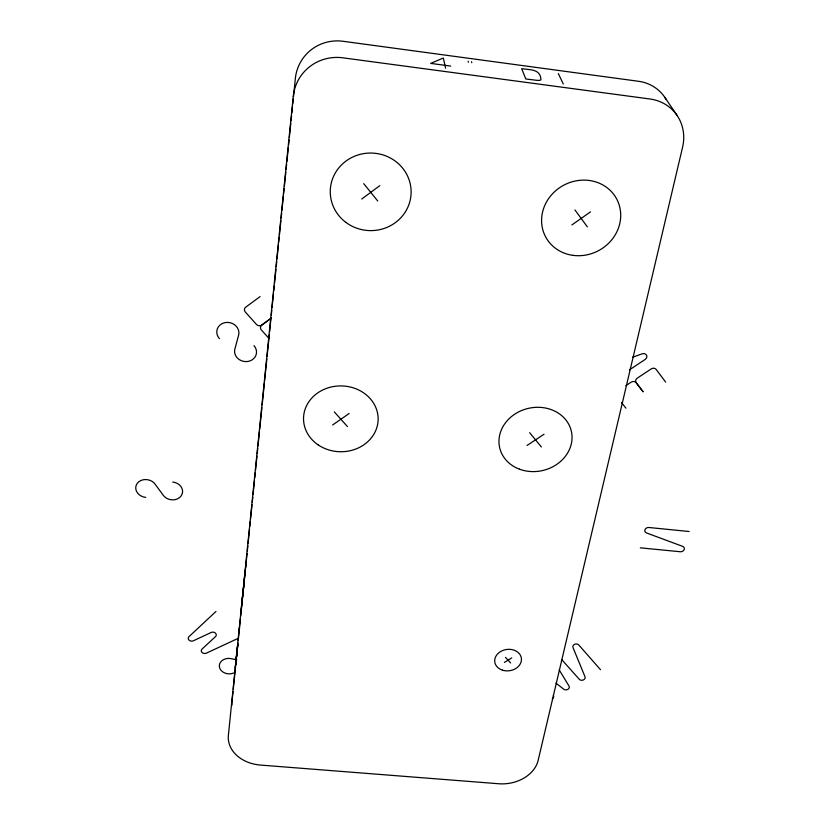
<?xml version="1.0" encoding="UTF-8"?>
<svg xmlns="http://www.w3.org/2000/svg" width="825" height="825" viewBox="0 0 825 825"><rect width="100%" height="100%" fill="white"/><g stroke="black" fill="none" stroke-linecap="round" stroke-linejoin="round"><path stroke-width="1.24" d="M243.983 583.512L244.056 582.739L243.942 583.646M236.651 654.71L235.321 667.786L237.775 644.542L235.672 663.97M243.179 591.432L243.829 585.038M233.032 691.69L231.99 701.931A34.155 26.771 1.8 0 0 231.928 705.437M233.289 689.133L235.496 667.373M235.764 664.806L237.971 643.046M238.229 640.489L240.446 618.729M240.704 616.162L242.921 594.402M243.179 591.845L245.386 570.085M245.654 567.518L247.077 553.441M247.345 550.883L247.861 545.758M248.119 543.201L249.552 529.114M249.81 526.556L250.336 521.431M250.594 518.873L252.027 504.797M252.285 502.229L252.811 497.114M253.069 494.557L254.502 480.47M254.76 477.912L255.276 472.787M255.533 470.229L256.967 456.153M257.225 453.585L257.751 448.47M258.008 445.912L259.442 431.826M259.7 429.268L261.917 407.509M262.175 404.941L264.382 383.182M264.65 380.624L266.857 358.865M267.114 356.297L269.332 334.537M269.589 331.98L271.023 317.893M271.281 315.336L271.807 310.21M272.064 307.653L273.498 293.576M273.756 291.008L274.271 285.893M274.539 283.336L275.963 269.249M276.231 266.692L276.746 261.566M277.004 259.009L278.438 244.932M278.695 242.364L279.221 237.249M279.479 234.692L280.912 220.605M281.17 218.047L281.686 212.922M281.954 210.365L283.387 196.288M283.645 193.72L284.161 188.605M284.419 186.048L285.852 171.961M286.11 169.403L286.636 164.278M286.894 161.721L288.327 147.644M288.585 145.076L289.111 139.961M289.369 137.404L290.802 123.317M291.06 120.759L291.576 115.634M291.844 113.077L292.493 106.672M292.751 104.115L293.267 99M293.535 96.432L295.35 78.509A43.168 42.374 36.1 0 1 343.076 41.281L638.498 81.283A43.065 39.641 -40.8 0 1 666.064 99.361M241.787 603.776L242.602 595.939M239.291 629.599L239.487 627.732M243.787 584.038L245.809 565.527M241.127 610.252L243.808 584.873M215.975 611.459L189.007 636.642A3.362 2.692 5.5 0 0 189.069 640.138A3.362 2.692 5.5 0 0 193.38 640.788L211.138 632.476A3.362 2.692 4.7 0 1 215.438 633.136A3.362 2.692 4.7 0 1 215.469 636.642L202.063 649.048A3.341 2.661 4.8 0 0 202.104 652.503A3.341 2.661 4.8 0 0 206.384 653.153L238.435 638.23M361.732 199.042L379.809 185.646M260.092 296.598L245.737 307.168A3.754 3.413 11.9 0 0 245.293 311.974L256.451 324.442A3.733 3.382 10.4 0 0 261.69 325.04L271.27 318.13L261.793 325.153A3.723 3.372 9.7 0 0 261.329 329.887L268.94 338.405M571.88 224.947L590.494 211.87M332.63 424.978L349.171 413.48M629.454 369.858L645.305 359.349A3.661 3.197 -22.5 0 0 642.293 353.781L632.631 357.215M527.041 445.469L544.057 434.218M625.855 385.667L631.177 382.15A3.609 3.135 -20.6 0 1 636.085 382.697L643.16 391.854L636.219 382.614A3.609 3.135 -21.1 0 1 637.292 378.118L651.255 368.899A3.63 3.145 -22.3 0 1 656.174 369.456L665.651 382.099M504.426 662.403L511.727 657.896M640.324 547.831L680.305 551.75A3.382 2.753 -17.2 0 0 684.131 549.636A3.382 2.753 -17.2 0 0 682.636 546.356L646.614 532.981A3.393 2.795 -16.4 0 1 645.016 529.64A3.393 2.795 -16.4 0 1 648.893 527.495L689.164 531.517M450.718 66.082L430.66 63.391L443.324 58.028L445.593 68.186M236.878 659.866L231.897 658.804A9.735 7.734 3.6 0 0 219.512 667.477A9.735 7.734 3.6 0 0 235.352 672.169M555.967 683.131L563.795 689.226A3.218 2.527 -10.2 0 0 567.909 689.308A3.218 2.527 -10.2 0 0 569.023 686.07L559.226 669.941M505.498 657.35L510.644 662.96M561.66 659.536L579.377 679.387A3.197 2.516 -10.9 0 0 583.378 679.924A3.197 2.516 -10.9 0 0 585.007 676.768L573.014 647.584A3.228 2.578 -11.1 0 1 574.633 644.315A3.228 2.578 -11.1 0 1 578.717 644.913L600.487 669.683M334.311 411.902L347.418 426.535M529.64 432.682L541.386 446.975M363.722 183.645L377.737 201.011M621.472 402.435L625.897 408.158M574.932 209.932L587.359 226.854M664.837 97.402L677.212 115.624M558.329 73.58L563.289 84.006M471.508 61.71L471.797 62.69M468.146 61.256L468.425 62.236M253.956 345.634A11.024 9.859 10.1 0 1 247.727 361.474A11.024 9.859 10.1 0 1 235.042 348.428L238.435 335.827A11.138 9.993 12.3 0 0 225.586 322.523A11.138 9.993 12.3 0 0 219.45 338.642M553.369 695.516A3.197 2.506 -9.5 0 1 552.286 698.744M172.734 482.058A10.539 8.879 9.7 0 1 180.995 496.103A10.539 8.879 9.7 0 1 162.948 494.856L155.44 484.615A10.591 8.889 11 0 0 137.311 483.285A10.591 8.889 11 0 0 145.736 497.392M293.267 96.35L228.37 735.477A35.217 27.215 1.6 0 0 260.411 765.064L498.702 783.75A34.392 26.338 -7.3 0 0 538.137 760.413L682.584 147.19A44.705 40.92 -39 0 0 649.925 98.99L342.891 57.822A44.797 43.869 27.8 0 0 293.267 96.35M537.642 80.427L525.772 78.973L521.668 68.63C529.227 70.084 540.189 68.465 540.942 79.303A6.744 1.66 9.9 0 1 537.642 80.438M502.394 670.148A13.447 10.735 -8.1 0 0 521.421 658.505A13.447 10.735 -8.1 0 0 500.404 651.667A13.447 10.735 -8.1 0 0 502.394 670.148M345.83 222.348A40.435 38.785 2 0 0 410.737 197.309A40.435 38.785 2 0 0 355.513 155.843A40.435 38.785 2 0 0 345.83 222.348M318.213 444.923A37.311 32.918 0.9 0 0 377.84 423.153A37.311 32.918 0.9 0 0 326.442 388.41A37.311 32.918 0.9 0 0 318.213 444.923M519.441 469.167A36.774 31.897 -13 0 0 571.962 435.26A36.774 31.897 -13 0 0 515.12 413.933A36.774 31.897 -13 0 0 519.441 469.167M572.921 255.348A40.26 37.063 -28.2 0 0 618.781 203.785A40.26 37.063 -28.2 0 0 551.739 194.618A40.26 37.063 -28.2 0 0 572.921 255.348"/></g></svg>
